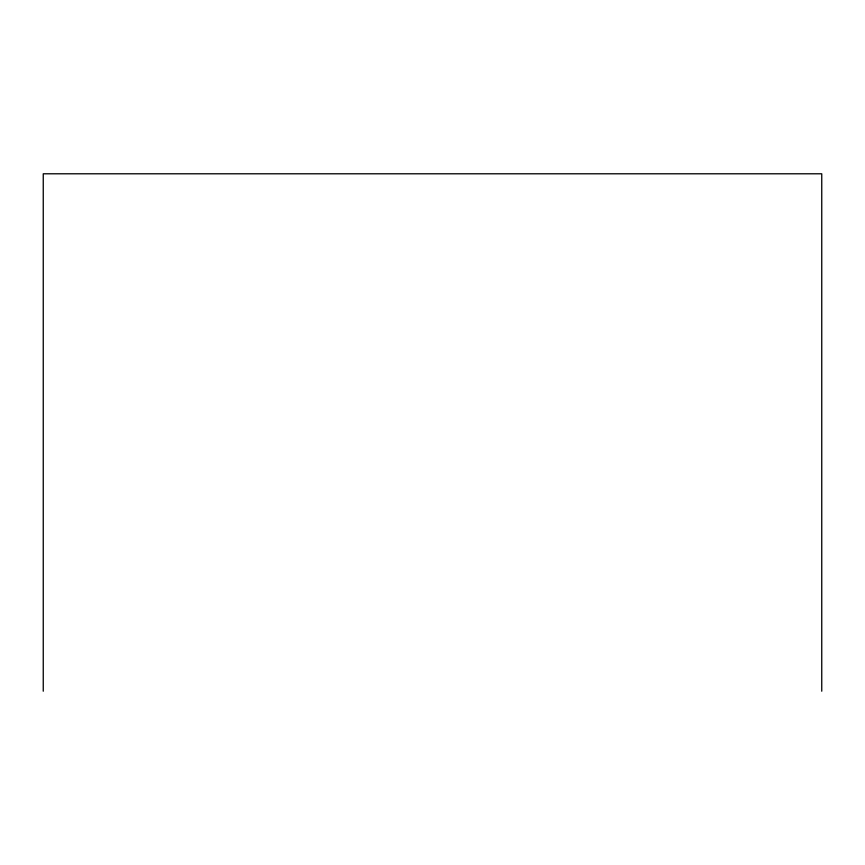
<?xml version="1.0" encoding="UTF-8"?>
<svg xmlns="http://www.w3.org/2000/svg" width="865" height="865" viewBox="0 0 865 865"><rect width="100%" height="100%" fill="white"/><g stroke="black" fill="none" stroke-linecap="round" stroke-linejoin="round"><path stroke-width="1.3" d="M821.75 691.211L821.75 173.789L43.25 173.789L43.25 691.211"/></g></svg>
